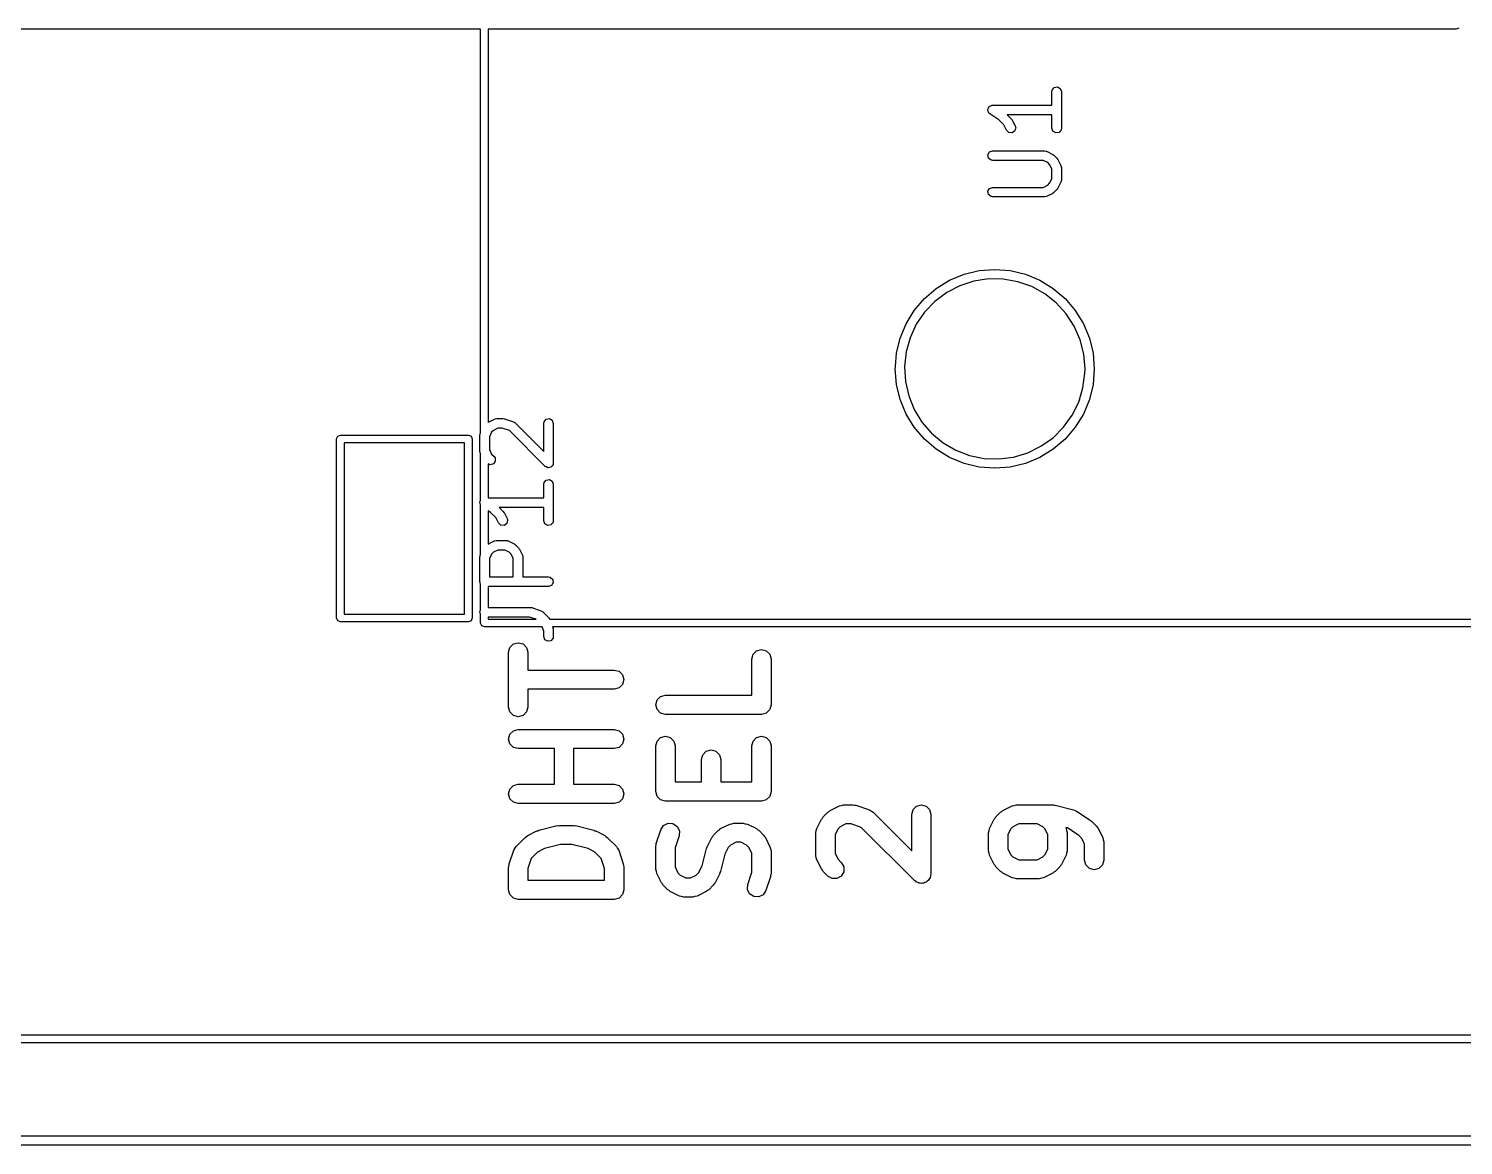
# Model space of a CAD drawing. Extents: x 10 to 287, y -200 to -10.
# Drawn here: x 95.23 to 117.65, y -122.34 to -104.89 of the extents above; entities that cross this region are included whole.
import ezdxf

# ---------------------------------------------------------------- set-up
doc = ezdxf.new("R2010")
doc.units = 0
doc.layers.add('BLACK', color=7, linetype='CONTINUOUS')

msp = doc.modelspace()

# ---------------------------------------------------------------- linework, layer by layer
at = {"layer": 'BLACK', "linetype": 'CONTINUOUS'}
for p, q in [((102.29, -104.895), (89.535, -104.895)), ((102.29, -111.205), (102.29, -104.895)), ((117.535, -104.895), (102.41, -104.895)), ((102.41, -104.895), (102.41, -111.041)), ((117.577, -104.877), (117.535, -104.895)), ((111.222, -105.845), (111.255, -105.806)), ((111.255, -105.806), (111.305, -105.797)), ((111.305, -105.797), (111.35, -105.822)), ((111.35, -105.822), (111.367, -105.87)), ((111.217, -105.87), (111.222, -105.845)), ((111.217, -106.081), (111.217, -105.87)), ((111.367, -105.87), (111.367, -106.442)), ((110.218, -106.151), (110.219, -106.147)), ((110.224, -106.172), (110.218, -106.151)), ((110.219, -106.143), (110.229, -106.124)), ((110.219, -106.147), (110.219, -106.143)), ((110.227, -106.194), (110.224, -106.172)), ((110.231, -106.196), (110.227, -106.194)), ((110.229, -106.124), (110.238, -106.104)), ((110.232, -106.201), (110.231, -106.196)), ((110.251, -106.219), (110.232, -106.201)), ((110.238, -106.104), (110.242, -106.102)), ((110.242, -106.102), (110.244, -106.099)), ((110.244, -106.099), (110.265, -106.091)), ((110.387, -106.31), (110.251, -106.219)), ((110.265, -106.091), (110.284, -106.082)), ((110.284, -106.082), (110.288, -106.083)), ((110.288, -106.083), (110.292, -106.081)), ((110.292, -106.081), (111.217, -106.081)), ((111.217, -106.231), (110.521, -106.231)), ((110.521, -106.231), (110.584, -106.294)), ((111.217, -106.442), (111.217, -106.231)), ((110.469, -106.391), (110.387, -106.31)), ((110.511, -106.475), (110.469, -106.391)), ((110.548, -106.511), (110.511, -106.475)), ((110.584, -106.294), (110.596, -106.312)), ((110.596, -106.312), (110.598, -106.313)), ((110.598, -106.313), (110.645, -106.408)), ((110.641, -106.483), (110.599, -106.514)), ((110.653, -106.433), (110.641, -106.483)), ((110.645, -106.408), (110.653, -106.433)), ((111.235, -106.49), (111.217, -106.442)), ((111.279, -106.516), (111.235, -106.49)), ((111.363, -106.468), (111.33, -106.507)), ((111.367, -106.442), (111.363, -106.468)), ((110.599, -106.514), (110.548, -106.511)), ((111.33, -106.507), (111.279, -106.516)), ((110.219, -106.857), (110.244, -106.813)), ((110.227, -106.908), (110.219, -106.857)), ((110.267, -106.941), (110.227, -106.908)), ((110.244, -106.813), (110.292, -106.795)), ((110.292, -106.945), (110.267, -106.941)), ((110.292, -106.795), (111.102, -106.795)), ((111.102, -106.795), (111.128, -106.8)), ((111.128, -106.8), (111.131, -106.803)), ((111.131, -106.803), (111.135, -106.803)), ((111.135, -106.803), (111.231, -106.851)), ((111.231, -106.851), (111.249, -106.864)), ((111.249, -106.864), (111.25, -106.865)), ((111.25, -106.865), (111.298, -106.913)), ((111.298, -106.913), (111.311, -106.931)), ((111.311, -106.931), (111.312, -106.932)), ((111.312, -106.932), (111.359, -107.027)), ((111.084, -106.945), (110.292, -106.945)), ((111.153, -106.98), (111.084, -106.945)), ((111.183, -107.01), (111.153, -106.98)), ((111.217, -107.079), (111.183, -107.01)), ((111.217, -107.234), (111.217, -107.079)), ((111.359, -107.027), (111.367, -107.052)), ((111.367, -107.052), (111.366, -107.057)), ((111.366, -107.057), (111.367, -107.061)), ((111.367, -107.061), (111.367, -107.251)), ((110.219, -107.429), (110.244, -107.384)), ((110.244, -107.384), (110.292, -107.367)), ((110.292, -107.367), (111.084, -107.367)), ((111.084, -107.367), (111.153, -107.333)), ((111.153, -107.333), (111.183, -107.302)), ((111.183, -107.302), (111.217, -107.234)), ((111.312, -107.38), (111.298, -107.398)), ((111.359, -107.285), (111.312, -107.38)), ((111.36, -107.281), (111.359, -107.285)), ((111.363, -107.277), (111.36, -107.281)), ((111.367, -107.251), (111.363, -107.277)), ((110.227, -107.479), (110.219, -107.429)), ((110.267, -107.512), (110.227, -107.479)), ((110.292, -107.517), (110.267, -107.512)), ((111.102, -107.517), (110.292, -107.517)), ((111.106, -107.515), (111.102, -107.517)), ((111.11, -107.516), (111.106, -107.515)), ((111.135, -107.509), (111.11, -107.516)), ((111.231, -107.461), (111.135, -107.509)), ((111.232, -107.46), (111.231, -107.461)), ((111.25, -107.447), (111.232, -107.46)), ((111.298, -107.4), (111.25, -107.447)), ((111.298, -107.398), (111.298, -107.4)), ((109.62, -108.819), (109.845, -108.726)), ((109.845, -108.726), (110.083, -108.669)), ((110.083, -108.669), (110.326, -108.65)), ((110.326, -108.65), (110.569, -108.669)), ((110.569, -108.669), (110.806, -108.726)), ((110.806, -108.726), (111.032, -108.819)), ((109.226, -109.105), (109.412, -108.947)), ((109.412, -108.947), (109.62, -108.819)), ((109.78, -108.905), (109.575, -109.012)), ((109.999, -108.833), (109.78, -108.905)), ((110.228, -108.798), (109.999, -108.833)), ((110.459, -108.801), (110.228, -108.798)), ((110.686, -108.842), (110.459, -108.801)), ((110.904, -108.919), (110.686, -108.842)), ((111.106, -109.031), (110.904, -108.919)), ((111.032, -108.819), (111.24, -108.947)), ((111.24, -108.947), (111.425, -109.105)), ((109.068, -109.291), (109.226, -109.105)), ((109.39, -109.151), (109.23, -109.318)), ((109.575, -109.012), (109.39, -109.151)), ((111.287, -109.174), (111.106, -109.031)), ((111.443, -109.345), (111.287, -109.174)), ((111.425, -109.105), (111.584, -109.291)), ((108.94, -109.499), (109.068, -109.291)), ((109.23, -109.318), (109.1, -109.508)), ((111.568, -109.539), (111.443, -109.345)), ((111.584, -109.291), (111.711, -109.499)), ((108.847, -109.724), (108.94, -109.499)), ((109.1, -109.508), (109.003, -109.718)), ((111.66, -109.75), (111.568, -109.539)), ((111.711, -109.499), (111.805, -109.724)), ((108.79, -109.962), (108.847, -109.724)), ((109.003, -109.718), (108.941, -109.941)), ((111.717, -109.975), (111.66, -109.75)), ((111.805, -109.724), (111.862, -109.962)), ((108.774, -110.17), (108.79, -109.962)), ((108.941, -109.941), (108.916, -110.17)), ((111.736, -110.205), (111.717, -109.975)), ((111.862, -109.962), (111.881, -110.205)), ((108.771, -110.205), (108.774, -110.17)), ((108.79, -110.448), (108.771, -110.205)), ((108.916, -110.17), (108.93, -110.401)), ((111.704, -110.503), (111.734, -110.274)), ((111.734, -110.274), (111.736, -110.205)), ((111.881, -110.205), (111.862, -110.448)), ((108.847, -110.685), (108.79, -110.448)), ((108.93, -110.401), (108.981, -110.626)), ((111.637, -110.724), (111.704, -110.503)), ((111.862, -110.448), (111.805, -110.685)), ((108.94, -110.911), (108.847, -110.685)), ((108.981, -110.626), (109.067, -110.84)), ((111.534, -110.931), (111.637, -110.724)), ((111.805, -110.685), (111.711, -110.911)), ((109.068, -111.119), (108.94, -110.911)), ((109.067, -110.84), (109.188, -111.037)), ((111.399, -111.119), (111.534, -110.931)), ((111.711, -110.911), (111.584, -111.119)), ((102.41, -111.041), (102.413, -111.039)), ((102.413, -111.039), (102.414, -111.038)), ((102.414, -111.038), (102.509, -110.99)), ((102.462, -111.197), (102.427, -111.265)), ((102.492, -111.166), (102.462, -111.197)), ((102.561, -111.132), (102.492, -111.166)), ((102.509, -110.99), (102.534, -110.983)), ((102.534, -110.983), (102.539, -110.984)), ((102.539, -110.984), (102.543, -110.982)), ((102.543, -110.982), (102.638, -110.982)), ((102.626, -111.132), (102.561, -111.132)), ((102.74, -111.17), (102.626, -111.132)), ((102.638, -110.982), (102.66, -110.986)), ((102.66, -110.986), (102.662, -110.986)), ((102.662, -110.986), (102.805, -111.034)), ((103.299, -111.729), (102.74, -111.17)), ((102.805, -111.034), (102.828, -111.046)), ((102.828, -111.046), (102.83, -111.05)), ((102.83, -111.05), (102.834, -111.052)), ((102.834, -111.052), (103.277, -111.495)), ((103.277, -111.057), (103.282, -111.031)), ((103.277, -111.495), (103.277, -111.057)), ((103.282, -111.031), (103.315, -110.992)), ((103.315, -110.992), (103.365, -110.983)), ((103.365, -110.983), (103.41, -111.009)), ((103.41, -111.009), (103.427, -111.057)), ((103.427, -111.057), (103.427, -111.676)), ((109.226, -111.304), (109.068, -111.119)), ((109.188, -111.037), (109.339, -111.212)), ((111.236, -111.282), (111.399, -111.119)), ((111.584, -111.119), (111.425, -111.304)), ((100.04, -111.3), (100.058, -111.258)), ((100.04, -114.1), (100.04, -111.3)), ((100.058, -111.258), (100.1, -111.24)), ((100.1, -111.24), (102.1, -111.24)), ((100.16, -111.36), (100.16, -114.04)), ((102.04, -111.36), (100.16, -111.36)), ((102.04, -114.04), (102.04, -111.36)), ((102.1, -111.24), (102.142, -111.258)), ((102.142, -111.258), (102.16, -111.3)), ((102.16, -111.3), (102.16, -114.1)), ((102.277, -111.248), (102.282, -111.222)), ((102.277, -111.486), (102.277, -111.248)), ((102.282, -111.222), (102.285, -111.219)), ((102.285, -111.214), (102.29, -111.205)), ((102.285, -111.219), (102.285, -111.214)), ((102.427, -111.265), (102.427, -111.468)), ((109.412, -111.463), (109.226, -111.304)), ((109.339, -111.212), (109.517, -111.36)), ((109.517, -111.36), (109.717, -111.476)), ((110.84, -111.517), (111.048, -111.416)), ((111.048, -111.416), (111.236, -111.282)), ((111.425, -111.304), (111.24, -111.463)), ((102.279, -111.49), (102.277, -111.486)), ((102.278, -111.494), (102.279, -111.49)), ((102.285, -111.519), (102.278, -111.494)), ((102.29, -111.529), (102.285, -111.519)), ((102.29, -112.262), (102.29, -111.529)), ((102.427, -111.468), (102.462, -111.537)), ((102.462, -111.537), (102.501, -111.576)), ((102.52, -111.648), (102.491, -111.69)), ((102.501, -111.576), (102.516, -111.597)), ((102.516, -111.597), (102.52, -111.648)), ((109.62, -111.59), (109.412, -111.463)), ((109.845, -111.684), (109.62, -111.59)), ((109.717, -111.476), (109.933, -111.559)), ((109.933, -111.559), (110.159, -111.605)), ((110.159, -111.605), (110.39, -111.613)), ((110.39, -111.613), (110.619, -111.584)), ((110.619, -111.584), (110.84, -111.517)), ((111.032, -111.59), (110.806, -111.684)), ((111.24, -111.463), (111.032, -111.59)), ((102.441, -111.703), (102.41, -111.689)), ((102.41, -111.689), (102.41, -112.22)), ((102.491, -111.69), (102.441, -111.703)), ((103.32, -111.739), (103.299, -111.729)), ((103.339, -111.75), (103.32, -111.739)), ((103.343, -111.749), (103.339, -111.75)), ((103.346, -111.751), (103.343, -111.749)), ((103.368, -111.745), (103.346, -111.751)), ((103.39, -111.741), (103.368, -111.745)), ((103.392, -111.739), (103.39, -111.741)), ((103.395, -111.738), (103.392, -111.739)), ((103.408, -111.719), (103.395, -111.738)), ((103.423, -111.702), (103.408, -111.719)), ((103.424, -111.697), (103.423, -111.702)), ((103.425, -111.696), (103.424, -111.697)), ((103.427, -111.676), (103.425, -111.692)), ((103.425, -111.692), (103.425, -111.696)), ((110.083, -111.741), (109.845, -111.684)), ((110.326, -111.76), (110.083, -111.741)), ((110.569, -111.741), (110.326, -111.76)), ((110.806, -111.684), (110.569, -111.741)), ((103.277, -112.01), (103.282, -111.984)), ((103.277, -112.22), (103.277, -112.01)), ((103.282, -111.984), (103.315, -111.945)), ((103.315, -111.945), (103.365, -111.936)), ((103.365, -111.936), (103.41, -111.961)), ((103.41, -111.961), (103.427, -112.01)), ((103.427, -112.01), (103.427, -112.581)), ((102.278, -112.29), (102.279, -112.286)), ((102.284, -112.311), (102.278, -112.29)), ((102.279, -112.282), (102.289, -112.263)), ((102.279, -112.286), (102.279, -112.282)), ((102.287, -112.333), (102.284, -112.311)), ((102.289, -112.263), (102.29, -112.262)), ((102.41, -112.22), (103.277, -112.22)), ((102.29, -112.335), (102.287, -112.333)), ((102.29, -113.109), (102.29, -112.335)), ((102.447, -112.449), (102.41, -112.424)), ((102.41, -112.424), (102.41, -112.946)), ((102.529, -112.53), (102.447, -112.449)), ((102.571, -112.614), (102.529, -112.53)), ((103.277, -112.37), (102.581, -112.37)), ((102.581, -112.37), (102.644, -112.433)), ((102.644, -112.433), (102.656, -112.451)), ((102.656, -112.451), (102.658, -112.452)), ((102.658, -112.452), (102.705, -112.547)), ((102.705, -112.547), (102.713, -112.572)), ((103.277, -112.581), (103.277, -112.37)), ((102.608, -112.65), (102.571, -112.614)), ((102.659, -112.653), (102.608, -112.65)), ((102.701, -112.622), (102.659, -112.653)), ((102.713, -112.572), (102.701, -112.622)), ((103.295, -112.629), (103.277, -112.581)), ((103.339, -112.655), (103.295, -112.629)), ((103.39, -112.646), (103.339, -112.655)), ((103.423, -112.607), (103.39, -112.646)), ((103.427, -112.581), (103.423, -112.607)), ((102.41, -112.946), (102.413, -112.944)), ((102.413, -112.944), (102.414, -112.942)), ((102.414, -112.942), (102.509, -112.895)), ((102.509, -112.895), (102.534, -112.887)), ((102.534, -112.887), (102.539, -112.888)), ((102.539, -112.888), (102.543, -112.887)), ((102.543, -112.887), (102.686, -112.887)), ((102.686, -112.887), (102.711, -112.891)), ((102.711, -112.891), (102.715, -112.894)), ((102.715, -112.894), (102.719, -112.895)), ((102.719, -112.895), (102.814, -112.942)), ((102.814, -112.942), (102.833, -112.956)), ((102.833, -112.956), (102.834, -112.956)), ((102.834, -112.956), (102.882, -113.004)), ((102.277, -113.152), (102.282, -113.127)), ((102.277, -113.533), (102.277, -113.152)), ((102.282, -113.127), (102.285, -113.123)), ((102.285, -113.119), (102.29, -113.109)), ((102.285, -113.123), (102.285, -113.119)), ((102.462, -113.102), (102.427, -113.17)), ((102.427, -113.17), (102.427, -113.458)), ((102.492, -113.071), (102.462, -113.102)), ((102.561, -113.037), (102.492, -113.071)), ((102.668, -113.037), (102.561, -113.037)), ((102.737, -113.071), (102.668, -113.037)), ((102.767, -113.102), (102.737, -113.071)), ((102.801, -113.17), (102.767, -113.102)), ((102.801, -113.458), (102.801, -113.17)), ((102.882, -113.004), (102.894, -113.022)), ((102.894, -113.022), (102.896, -113.024)), ((102.896, -113.024), (102.943, -113.119)), ((102.943, -113.119), (102.951, -113.144)), ((102.951, -113.144), (102.95, -113.148)), ((102.95, -113.148), (102.951, -113.152)), ((102.951, -113.152), (102.951, -113.458)), ((102.284, -113.552), (102.277, -113.533)), ((102.287, -113.571), (102.284, -113.552)), ((102.29, -113.573), (102.287, -113.571)), ((102.29, -113.977), (102.29, -113.573)), ((103.352, -113.608), (102.41, -113.608)), ((102.41, -113.608), (102.41, -113.935)), ((102.427, -113.458), (102.801, -113.458)), ((102.951, -113.458), (103.352, -113.458)), ((103.352, -113.458), (103.378, -113.463)), ((103.401, -113.591), (103.352, -113.608)), ((103.378, -113.463), (103.417, -113.496)), ((103.426, -113.546), (103.401, -113.591)), ((103.417, -113.496), (103.426, -113.546)), ((100.058, -114.142), (100.04, -114.1)), ((100.16, -114.04), (102.04, -114.04)), ((102.16, -114.1), (102.142, -114.142)), ((102.279, -113.996), (102.29, -113.977)), ((102.287, -114.047), (102.279, -113.996)), ((102.29, -114.049), (102.287, -114.047)), ((102.29, -114.18), (102.29, -114.049)), ((102.41, -113.935), (103.067, -113.935)), ((102.41, -114.085), (102.41, -114.12)), ((103.054, -114.085), (102.41, -114.085)), ((103.161, -114.12), (103.054, -114.085)), ((103.067, -113.935), (103.089, -113.938)), ((103.089, -113.938), (103.09, -113.938)), ((103.09, -113.938), (103.233, -113.986)), ((103.233, -113.986), (103.256, -113.998)), ((103.256, -113.998), (103.258, -114.002)), ((103.258, -114.002), (103.263, -114.004)), ((103.263, -114.004), (103.358, -114.099)), ((103.358, -114.099), (103.372, -114.12)), ((100.1, -114.16), (100.058, -114.142)), ((102.1, -114.16), (100.1, -114.16)), ((102.142, -114.142), (102.1, -114.16)), ((102.308, -114.222), (102.29, -114.18)), ((102.35, -114.24), (102.308, -114.222)), ((103.255, -114.24), (102.35, -114.24)), ((102.41, -114.12), (103.161, -114.12)), ((103.277, -114.307), (103.255, -114.24)), ((103.277, -114.39), (103.277, -114.307)), ((103.372, -114.12), (120.29, -114.12)), ((120.35, -114.24), (103.413, -114.24)), ((103.413, -114.24), (103.424, -114.272)), ((103.424, -114.272), (103.427, -114.294)), ((103.427, -114.294), (103.427, -114.295)), ((103.427, -114.295), (103.427, -114.39)), ((102.729, -114.636), (102.749, -114.561)), ((102.749, -114.561), (102.804, -114.506)), ((102.804, -114.506), (102.879, -114.486)), ((102.879, -114.486), (102.954, -114.506)), ((102.954, -114.506), (103.008, -114.561)), ((103.008, -114.561), (103.029, -114.636)), ((103.295, -114.439), (103.277, -114.39)), ((103.339, -114.464), (103.295, -114.439)), ((103.39, -114.455), (103.339, -114.464)), ((103.423, -114.416), (103.39, -114.455)), ((103.427, -114.39), (103.423, -114.416)), ((102.729, -115.493), (102.729, -114.636)), ((103.029, -114.636), (103.029, -114.914)), ((106.529, -114.743), (106.549, -114.668)), ((106.529, -115.307), (106.529, -114.743)), ((106.549, -114.668), (106.604, -114.613)), ((106.604, -114.613), (106.679, -114.593)), ((106.679, -114.593), (106.754, -114.613)), ((106.754, -114.613), (106.808, -114.668)), ((106.808, -114.668), (106.829, -114.743)), ((106.829, -114.743), (106.829, -115.457)), ((103.029, -114.914), (104.379, -114.914)), ((104.379, -114.914), (104.454, -114.934)), ((104.454, -114.934), (104.508, -114.989)), ((104.508, -114.989), (104.529, -115.064)), ((104.379, -115.214), (103.029, -115.214)), ((103.029, -115.214), (103.029, -115.493)), ((104.454, -115.194), (104.379, -115.214)), ((104.508, -115.139), (104.454, -115.194)), ((104.529, -115.064), (104.508, -115.139)), ((105.029, -115.457), (105.049, -115.382)), ((105.049, -115.532), (105.029, -115.457)), ((105.049, -115.382), (105.104, -115.327)), ((105.104, -115.327), (105.179, -115.307)), ((105.179, -115.307), (106.529, -115.307)), ((106.829, -115.457), (106.808, -115.532)), ((102.749, -115.568), (102.729, -115.493)), ((102.804, -115.623), (102.749, -115.568)), ((102.879, -115.643), (102.804, -115.623)), ((102.954, -115.623), (102.879, -115.643)), ((103.008, -115.568), (102.954, -115.623)), ((103.029, -115.493), (103.008, -115.568)), ((105.104, -115.587), (105.049, -115.532)), ((105.179, -115.607), (105.104, -115.587)), ((106.679, -115.607), (105.179, -115.607)), ((106.754, -115.587), (106.679, -115.607)), ((106.808, -115.532), (106.754, -115.587)), ((102.749, -115.918), (102.804, -115.863)), ((102.804, -115.863), (102.879, -115.843)), ((102.879, -115.843), (104.379, -115.843)), ((104.379, -115.843), (104.454, -115.863)), ((104.454, -115.863), (104.508, -115.918)), ((102.729, -115.993), (102.749, -115.918)), ((102.749, -116.068), (102.729, -115.993)), ((102.804, -116.123), (102.749, -116.068)), ((102.879, -116.143), (102.804, -116.123)), ((104.454, -116.123), (104.379, -116.143)), ((104.508, -116.068), (104.454, -116.123)), ((104.508, -115.918), (104.529, -115.993)), ((104.529, -115.993), (104.508, -116.068)), ((105.029, -116.1), (105.049, -116.025)), ((105.029, -116.814), (105.029, -116.1)), ((105.049, -116.025), (105.104, -115.97)), ((105.104, -115.97), (105.179, -115.95)), ((105.179, -115.95), (105.254, -115.97)), ((105.254, -115.97), (105.308, -116.025)), ((105.308, -116.025), (105.329, -116.1)), ((105.329, -116.1), (105.329, -116.664)), ((106.529, -116.1), (106.549, -116.025)), ((106.529, -116.664), (106.529, -116.1)), ((106.549, -116.025), (106.604, -115.97)), ((106.604, -115.97), (106.679, -115.95)), ((106.679, -115.95), (106.754, -115.97)), ((106.754, -115.97), (106.808, -116.025)), ((106.808, -116.025), (106.829, -116.1)), ((106.829, -116.1), (106.829, -116.814)), ((103.443, -116.143), (102.879, -116.143)), ((103.443, -116.7), (103.443, -116.143)), ((104.379, -116.143), (103.743, -116.143)), ((103.743, -116.143), (103.743, -116.7)), ((105.743, -116.314), (105.763, -116.239)), ((105.743, -116.664), (105.743, -116.314)), ((105.763, -116.239), (105.818, -116.184)), ((105.818, -116.184), (105.893, -116.164)), ((105.893, -116.164), (105.968, -116.184)), ((105.968, -116.184), (106.023, -116.239)), ((106.023, -116.239), (106.043, -116.314)), ((106.043, -116.314), (106.043, -116.664)), ((102.729, -116.85), (102.749, -116.775)), ((102.749, -116.775), (102.804, -116.72)), ((102.804, -116.72), (102.879, -116.7)), ((102.879, -116.7), (103.443, -116.7)), ((103.743, -116.7), (104.379, -116.7)), ((104.379, -116.7), (104.454, -116.72)), ((104.454, -116.72), (104.508, -116.775)), ((104.508, -116.775), (104.529, -116.85)), ((105.329, -116.664), (105.743, -116.664)), ((106.043, -116.664), (106.529, -116.664)), ((102.749, -116.925), (102.729, -116.85)), ((102.804, -116.98), (102.749, -116.925)), ((102.879, -117), (102.804, -116.98)), ((104.379, -117), (102.879, -117)), ((104.454, -116.98), (104.379, -117)), ((104.508, -116.925), (104.454, -116.98)), ((104.529, -116.85), (104.508, -116.925)), ((105.049, -116.889), (105.029, -116.814)), ((105.104, -116.944), (105.049, -116.889)), ((105.179, -116.964), (105.104, -116.944)), ((106.679, -116.964), (105.179, -116.964)), ((106.754, -116.944), (106.679, -116.964)), ((106.808, -116.889), (106.754, -116.944)), ((106.829, -116.814), (106.808, -116.889)), ((107.897, -117.037), (107.931, -117.03)), ((107.931, -117.03), (107.964, -117.021)), ((107.964, -117.021), (108.107, -117.021)), ((108.107, -117.021), (108.13, -117.028)), ((108.13, -117.028), (108.155, -117.029)), ((108.155, -117.029), (108.369, -117.101)), ((109.104, -117.042), (109.179, -117.021)), ((109.179, -117.021), (109.254, -117.042)), ((110.597, -117.037), (110.631, -117.03)), ((110.631, -117.03), (110.664, -117.021)), ((110.664, -117.021), (111.236, -117.021)), ((111.236, -117.021), (111.254, -117.026)), ((111.254, -117.026), (111.272, -117.026)), ((111.272, -117.026), (111.558, -117.097)), ((107.544, -117.39), (107.616, -117.247)), ((107.616, -117.247), (107.632, -117.229)), ((107.632, -117.229), (107.644, -117.208)), ((107.644, -117.208), (107.715, -117.137)), ((107.715, -117.137), (107.736, -117.125)), ((107.736, -117.125), (107.754, -117.109)), ((107.754, -117.109), (107.897, -117.037)), ((108.369, -117.101), (108.398, -117.12)), ((108.398, -117.12), (108.427, -117.137)), ((108.427, -117.137), (109.029, -117.738)), ((109.029, -117.171), (109.049, -117.096)), ((109.029, -117.738), (109.029, -117.171)), ((109.049, -117.096), (109.104, -117.042)), ((109.254, -117.042), (109.308, -117.096)), ((109.308, -117.096), (109.329, -117.171)), ((109.329, -117.171), (109.329, -118.1)), ((110.244, -117.39), (110.316, -117.247)), ((110.316, -117.247), (110.332, -117.229)), ((110.332, -117.229), (110.344, -117.208)), ((110.344, -117.208), (110.415, -117.137)), ((110.415, -117.137), (110.436, -117.125)), ((110.436, -117.125), (110.454, -117.109)), ((110.454, -117.109), (110.597, -117.037)), ((111.558, -117.097), (111.58, -117.11)), ((111.58, -117.11), (111.605, -117.118)), ((111.605, -117.118), (111.819, -117.261)), ((103.026, -117.502), (103.169, -117.43)), ((103.169, -117.43), (103.185, -117.427)), ((103.185, -117.427), (103.199, -117.419)), ((103.199, -117.419), (103.485, -117.347)), ((103.485, -117.347), (103.504, -117.348)), ((103.504, -117.348), (103.521, -117.343)), ((103.521, -117.343), (103.736, -117.343)), ((103.736, -117.343), (103.754, -117.348)), ((103.754, -117.348), (103.772, -117.347)), ((103.772, -117.347), (104.058, -117.419)), ((104.058, -117.419), (104.072, -117.427)), ((104.072, -117.427), (104.089, -117.43)), ((104.089, -117.43), (104.231, -117.502)), ((105.036, -117.624), (105.108, -117.41)), ((105.108, -117.41), (105.15, -117.345)), ((105.15, -117.345), (105.22, -117.31)), ((105.22, -117.31), (105.297, -117.315)), ((105.297, -117.315), (105.362, -117.358)), ((105.362, -117.358), (105.397, -117.427)), ((105.397, -117.427), (105.392, -117.505)), ((105.93, -117.494), (106.001, -117.423)), ((106.001, -117.423), (106.022, -117.41)), ((106.022, -117.41), (106.04, -117.394)), ((106.04, -117.394), (106.183, -117.323)), ((106.183, -117.323), (106.217, -117.316)), ((106.217, -117.316), (106.25, -117.307)), ((106.25, -117.307), (106.393, -117.307)), ((106.393, -117.307), (106.426, -117.316)), ((106.426, -117.316), (106.46, -117.323)), ((106.46, -117.323), (106.603, -117.394)), ((106.603, -117.394), (106.621, -117.41)), ((106.621, -117.41), (106.642, -117.423)), ((106.642, -117.423), (106.713, -117.494)), ((107.529, -117.457), (107.537, -117.424)), ((107.529, -117.814), (107.529, -117.457)), ((107.537, -117.424), (107.544, -117.39)), ((107.873, -117.403), (107.829, -117.493)), ((107.91, -117.366), (107.873, -117.403)), ((108, -117.321), (107.91, -117.366)), ((108.083, -117.321), (108, -117.321)), ((108.24, -117.374), (108.083, -117.321)), ((109.073, -118.206), (108.24, -117.374)), ((110.229, -117.457), (110.237, -117.424)), ((110.229, -117.743), (110.229, -117.457)), ((110.237, -117.424), (110.244, -117.39)), ((110.573, -117.403), (110.529, -117.493)), ((110.61, -117.366), (110.573, -117.403)), ((110.7, -117.321), (110.61, -117.366)), ((110.986, -117.321), (110.7, -117.321)), ((111.075, -117.366), (110.986, -117.321)), ((111.112, -117.403), (111.075, -117.366)), ((111.157, -117.493), (111.112, -117.403)), ((111.46, -117.382), (111.434, -117.376)), ((111.434, -117.376), (111.441, -117.39)), ((111.441, -117.39), (111.448, -117.424)), ((111.448, -117.424), (111.457, -117.457)), ((111.457, -117.457), (111.457, -117.743)), ((111.64, -117.502), (111.46, -117.382)), ((111.819, -117.261), (111.829, -117.272)), ((111.829, -117.272), (111.842, -117.28)), ((111.842, -117.28), (111.913, -117.351)), ((111.913, -117.351), (111.925, -117.372)), ((111.925, -117.372), (111.941, -117.39)), ((111.941, -117.39), (112.013, -117.533)), ((102.808, -117.731), (102.827, -117.702)), ((102.827, -117.702), (102.844, -117.673)), ((102.844, -117.673), (102.987, -117.53)), ((102.987, -117.53), (103.008, -117.518)), ((103.008, -117.518), (103.026, -117.502)), ((103.54, -117.643), (103.288, -117.706)), ((103.717, -117.643), (103.54, -117.643)), ((103.969, -117.706), (103.717, -117.643)), ((104.231, -117.502), (104.249, -117.518)), ((104.249, -117.518), (104.27, -117.53)), ((104.27, -117.53), (104.413, -117.673)), ((104.413, -117.673), (104.43, -117.702)), ((104.43, -117.702), (104.449, -117.731)), ((105.029, -117.671), (105.035, -117.648)), ((105.029, -118.029), (105.029, -117.671)), ((105.035, -117.648), (105.036, -117.624)), ((105.392, -117.505), (105.329, -117.696)), ((105.329, -117.696), (105.329, -117.993)), ((105.819, -117.706), (105.827, -117.692)), ((105.827, -117.692), (105.83, -117.676)), ((105.83, -117.676), (105.902, -117.533)), ((105.902, -117.533), (105.918, -117.515)), ((105.918, -117.515), (105.93, -117.494)), ((106.159, -117.689), (106.106, -117.795)), ((106.196, -117.652), (106.159, -117.689)), ((106.285, -117.607), (106.196, -117.652)), ((106.357, -117.607), (106.285, -117.607)), ((106.447, -117.652), (106.357, -117.607)), ((106.484, -117.689), (106.447, -117.652)), ((106.529, -117.778), (106.484, -117.689)), ((106.713, -117.494), (106.725, -117.515)), ((106.725, -117.515), (106.741, -117.533)), ((106.741, -117.533), (106.813, -117.676)), ((106.813, -117.676), (106.82, -117.71)), ((107.829, -117.493), (107.829, -117.779)), ((110.529, -117.493), (110.529, -117.707)), ((111.157, -117.707), (111.157, -117.493)), ((111.684, -117.546), (111.64, -117.502)), ((111.729, -117.635), (111.684, -117.546)), ((111.729, -117.886), (111.729, -117.635)), ((112.013, -117.533), (112.02, -117.567)), ((112.02, -117.567), (112.029, -117.6)), ((112.029, -117.6), (112.029, -117.886)), ((102.736, -117.945), (102.808, -117.731)), ((103.081, -117.86), (103.029, -118.017)), ((103.182, -117.759), (103.081, -117.86)), ((103.288, -117.706), (103.182, -117.759)), ((104.075, -117.759), (103.969, -117.706)), ((104.176, -117.86), (104.075, -117.759)), ((104.229, -118.017), (104.176, -117.86)), ((104.449, -117.731), (104.521, -117.945)), ((105.751, -117.976), (105.819, -117.706)), ((106.106, -117.795), (106.038, -118.065)), ((106.529, -118.076), (106.529, -117.778)), ((106.82, -117.71), (106.829, -117.743)), ((106.829, -117.743), (106.829, -118.1)), ((107.537, -117.848), (107.529, -117.814)), ((107.544, -117.881), (107.537, -117.848)), ((107.616, -118.024), (107.544, -117.881)), ((107.829, -117.779), (107.873, -117.868)), ((107.873, -117.868), (107.927, -117.923)), ((107.927, -117.923), (107.966, -117.99)), ((110.237, -117.776), (110.229, -117.743)), ((110.244, -117.81), (110.237, -117.776)), ((110.316, -117.953), (110.244, -117.81)), ((110.529, -117.707), (110.573, -117.797)), ((110.573, -117.797), (110.61, -117.834)), ((110.61, -117.834), (110.7, -117.879)), ((110.7, -117.879), (110.986, -117.879)), ((110.986, -117.879), (111.075, -117.834)), ((111.075, -117.834), (111.112, -117.797)), ((111.112, -117.797), (111.157, -117.707)), ((111.441, -117.81), (111.37, -117.953)), ((111.448, -117.776), (111.441, -117.81)), ((111.457, -117.743), (111.448, -117.776)), ((111.749, -117.961), (111.729, -117.886)), ((112.029, -117.886), (112.008, -117.961)), ((102.729, -117.993), (102.735, -117.97)), ((102.729, -118.35), (102.729, -117.993)), ((102.735, -117.97), (102.736, -117.945)), ((103.029, -118.017), (103.029, -118.2)), ((104.229, -118.2), (104.229, -118.017)), ((104.521, -117.945), (104.522, -117.97)), ((104.522, -117.97), (104.529, -117.993)), ((104.529, -117.993), (104.529, -118.35)), ((105.037, -118.062), (105.029, -118.029)), ((105.044, -118.096), (105.037, -118.062)), ((105.116, -118.239), (105.044, -118.096)), ((105.329, -117.993), (105.373, -118.083)), ((105.373, -118.083), (105.41, -118.12)), ((105.41, -118.12), (105.5, -118.164)), ((105.572, -118.164), (105.661, -118.12)), ((105.661, -118.12), (105.698, -118.083)), ((105.698, -118.083), (105.751, -117.976)), ((106.027, -118.096), (105.956, -118.239)), ((106.03, -118.079), (106.027, -118.096)), ((106.038, -118.065), (106.03, -118.079)), ((106.465, -118.267), (106.529, -118.076)), ((106.821, -118.147), (106.749, -118.362)), ((106.822, -118.123), (106.821, -118.147)), ((106.829, -118.1), (106.822, -118.123)), ((107.632, -118.042), (107.616, -118.024)), ((107.644, -118.063), (107.632, -118.042)), ((107.715, -118.135), (107.644, -118.063)), ((107.783, -118.173), (107.715, -118.135)), ((107.927, -118.135), (107.86, -118.173)), ((107.966, -118.067), (107.927, -118.135)), ((107.966, -117.99), (107.966, -118.067)), ((109.323, -118.139), (109.314, -118.156)), ((109.329, -118.1), (109.323, -118.119)), ((109.323, -118.119), (109.323, -118.139)), ((110.332, -117.971), (110.316, -117.953)), ((110.344, -117.992), (110.332, -117.971)), ((110.415, -118.063), (110.344, -117.992)), ((110.436, -118.075), (110.415, -118.063)), ((110.454, -118.091), (110.436, -118.075)), ((110.597, -118.163), (110.454, -118.091)), ((111.231, -118.091), (111.089, -118.163)), ((111.249, -118.075), (111.231, -118.091)), ((111.27, -118.063), (111.249, -118.075)), ((111.342, -117.992), (111.27, -118.063)), ((111.354, -117.971), (111.342, -117.992)), ((111.37, -117.953), (111.354, -117.971)), ((111.804, -118.016), (111.749, -117.961)), ((111.879, -118.036), (111.804, -118.016)), ((111.954, -118.016), (111.879, -118.036)), ((112.008, -117.961), (111.954, -118.016)), ((102.749, -118.425), (102.729, -118.35)), ((103.029, -118.2), (104.229, -118.2)), ((104.529, -118.35), (104.508, -118.425)), ((105.132, -118.257), (105.116, -118.239)), ((105.144, -118.277), (105.132, -118.257)), ((105.215, -118.349), (105.144, -118.277)), ((105.236, -118.361), (105.215, -118.349)), ((105.254, -118.377), (105.236, -118.361)), ((105.397, -118.448), (105.254, -118.377)), ((105.5, -118.164), (105.572, -118.164)), ((105.817, -118.377), (105.674, -118.448)), ((105.835, -118.361), (105.817, -118.377)), ((105.856, -118.349), (105.835, -118.361)), ((105.927, -118.277), (105.856, -118.349)), ((105.94, -118.257), (105.927, -118.277)), ((105.956, -118.239), (105.94, -118.257)), ((106.46, -118.344), (106.465, -118.267)), ((106.495, -118.414), (106.46, -118.344)), ((106.749, -118.362), (106.707, -118.427)), ((107.86, -118.173), (107.783, -118.173)), ((109.09, -118.216), (109.073, -118.206)), ((109.104, -118.23), (109.09, -118.216)), ((109.123, -118.235), (109.104, -118.23)), ((109.14, -118.245), (109.123, -118.235)), ((109.159, -118.245), (109.14, -118.245)), ((109.179, -118.25), (109.159, -118.245)), ((109.198, -118.245), (109.179, -118.25)), ((109.217, -118.245), (109.198, -118.245)), ((109.234, -118.235), (109.217, -118.245)), ((109.254, -118.23), (109.234, -118.235)), ((109.268, -118.216), (109.254, -118.23)), ((109.285, -118.206), (109.268, -118.216)), ((109.295, -118.189), (109.285, -118.206)), ((109.308, -118.175), (109.295, -118.189)), ((109.314, -118.156), (109.308, -118.175)), ((110.631, -118.17), (110.597, -118.163)), ((110.664, -118.179), (110.631, -118.17)), ((111.021, -118.179), (110.664, -118.179)), ((111.055, -118.17), (111.021, -118.179)), ((111.089, -118.163), (111.055, -118.17)), ((102.804, -118.48), (102.749, -118.425)), ((102.879, -118.5), (102.804, -118.48)), ((104.379, -118.5), (102.879, -118.5)), ((104.454, -118.48), (104.379, -118.5)), ((104.508, -118.425), (104.454, -118.48)), ((105.431, -118.455), (105.397, -118.448)), ((105.464, -118.464), (105.431, -118.455)), ((105.607, -118.464), (105.464, -118.464)), ((105.64, -118.455), (105.607, -118.464)), ((105.674, -118.448), (105.64, -118.455)), ((106.56, -118.457), (106.495, -118.414)), ((106.637, -118.461), (106.56, -118.457)), ((106.707, -118.427), (106.637, -118.461)), ((77.85, -120.62), (125.35, -120.62)), ((125.35, -120.74), (77.85, -120.74)), ((206.846, -122.345), (33.4909, -122.345)), ((33.5659, -122.195), (206.771, -122.195))]:
    msp.add_line(p, q, dxfattribs=at)

doc.saveas('drawing.dxf')
